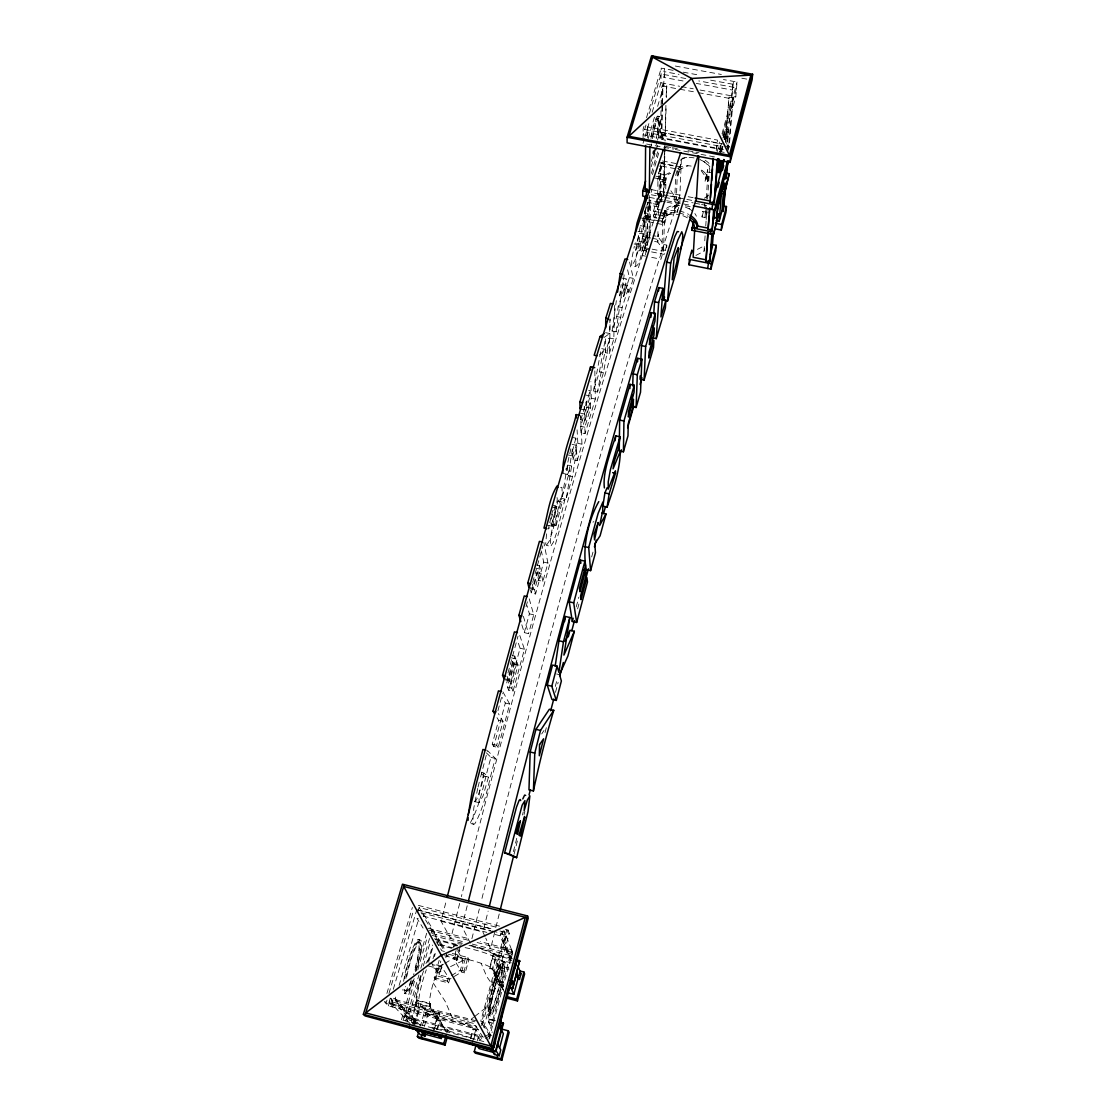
<?xml version="1.0" encoding="UTF-8"?>
<svg xmlns="http://www.w3.org/2000/svg" width="1116" height="1116" viewBox="0 0 1116 1116"><rect width="100%" height="100%" fill="white"/><g stroke="black" fill="none" stroke-linecap="round" stroke-linejoin="round"><path stroke-width="0.75" stroke-dasharray="5 3.75" d="M645.522 256.15L642.342 255.522L642.37 250.082L647.587 231.863L650.726 232.477M643.053 139.946L643.123 129.163L644.099 125.871M648.619 249.621L644.741 248.854L644.992 219.35L646.108 215.472L647.433 215.737M649.331 216.657L649.024 217.773L645.006 216.992L645.062 210.157M645.536 254.783L646.345 248.017L646.303 252.104M644.741 248.854L645.829 245.046L646.108 215.472M645.006 216.992L646.192 206.251M647.447 137.728L647.559 126.945L717.49 140.1L715.914 153.729M645.829 245.046L647.113 245.297L647.573 203.084M642.342 255.522L647.517 237.373L647.587 231.863M605.332 352.67L605.514 337.981L609.587 338.818L609.35 353.493L605.332 352.67L609.838 338.106L610.145 319.036M649.038 239.856L649.303 219.029L648.982 220.131L644.992 219.35M649.024 217.773L649.289 195.579M604.202 337.367L609.671 333.517L609.908 319.064M656.501 217.383L653.404 216.769L653.502 211.189L658.593 193.389L661.746 194.003L660.867 202.247L661.746 194.003M609.35 353.493L613.828 338.929L614.525 304.25M658.761 215.193L664.969 216.406L674.343 211.58L677.342 212.152L677.552 206.558L674.552 205.972L665.122 210.826L657.38 209.32L657.98 179.034L665.945 180.569L665.401 182.466L657.436 180.945L662.472 163.438M657.952 231.598L657.729 242.046L663.588 249.998L666.615 250.598L666.782 245.129L663.741 244.53L657.84 236.55L653.167 235.629M658.3 215.067L658.524 204.409A16.712 2.009 -79 0 1 662.527 181.308L664.369 176.063L670.66 173.315M658.593 193.389L658.468 199.039L653.404 216.769M724.856 144.257L659.877 132.009L659.765 137.366L727.855 150.228M652.204 112.27L660.909 82.821L661.216 68.146L673.115 70.322M654.604 241.433L657.729 242.046L658.566 234.025L657.84 236.55M647.113 245.297L650.042 235.016L650.447 205.246L658.468 206.809L659.026 204.87L659.068 202.484L649.373 200.601M662.611 139.598L663.211 132.637L661.788 137.533L660.435 137.282L661.091 106.829M661.132 105.141L661.495 88.234L662.486 84.858L666.712 85.625L666.405 97.483M660.937 168.781L659.626 168.53L658.97 198.997L660.016 195.3L660.7 164.763L664.648 165.517L663.853 196.053L663.56 197.1L664.648 165.517M660.435 137.282L661.383 133.99L662.039 105.183M662.067 103.495L662.486 84.858M659.668 166.089L660.993 166.34L660.24 199.248L657.38 209.32M661.788 137.533L662.513 105.406M662.555 103.718L662.904 88.485L661.495 88.234M652.176 249.175L661.9 251.1L662.653 221.638L664.536 214.942L666.88 215.388L664.215 224.846L642.551 220.605L647.726 202.68L659.026 204.87M664.383 153.018L663.406 191.924L649.01 235.044A1148.364 89.28 -76.3 0 0 470.324 861.12L461.368 896.622M664.425 151.33L664.564 146.252M664.773 149.391L664.397 164.15L664.969 153.227M664.815 147.758L664.941 142.834M665.903 105.378L665.122 135.859L666.182 105.964M666.126 96.911L666.712 85.625M665.01 151.581L665.136 146.67M679.658 205.679A16.475 9.514 15.4 0 0 664.606 212.556L663.588 249.998L661.007 259.219L648.619 256.764M665.401 182.466L666.015 178.142A16.712 2.009 -79 0 0 664.369 176.063M665.122 210.826L664.257 218.889L658.063 217.69M665.722 188.967L666.015 178.142L655.803 176.175M666.88 215.388L666.95 213.016L664.606 212.556M677.021 170.734L675.64 175.617L674.343 211.58L676.854 202.596M557.051 497.527C559.06 505.074 543.157 526.152 555.726 527.17L562.157 502.13L564.975 499.117L560.762 498.196L557.902 501.196L551.457 526.236M677.426 170.804L676.338 199.583L674.552 205.972M677.956 176.063L680.634 164.429L677.956 176.063L675.64 175.617M560.623 487.511L561.836 487.274C563.733 500.721 555.433 514.253 555.726 527.17M681.36 159.644L679.909 195.105L665.875 238.364A1149.633 82.054 -76.4 0 0 490.05 866.072L481.401 900.682M679.839 203.182L680.076 197.546L670.074 195.607M564.975 499.117L557.149 531.16L553.494 542.013L550.718 546.352L550.341 537.968L556.828 506.455L552.183 505.339M635.729 250.375L639.273 241.391L639.761 233.272L643.653 234.039L643.137 242.144L640.082 250.779L635.729 250.375L636.678 243.162L639.761 233.272M644.169 216.113L642.9 236.453L646.722 237.206C640.347 239.633 643.514 271.035 631.698 266.292L631.754 258.968L634.334 246.329M707.46 208.539L705.033 217.536L702.02 216.95L702.369 211.37L705.396 211.956L707.391 214.579M644.141 226.353L644.63 218.666C643.137 220.954 639.022 241.572 644.141 226.353L640.235 225.585M705.061 181.252L707.725 169.604L705.061 181.252L707.377 181.699L709.162 175.156L706.846 174.71M704.559 206.544L704.824 202.331M646.722 237.206L649.177 199.917M705.033 217.536L705.828 205.232M706.275 198.509L707.53 179.271L709.818 170.887A16.238 9.835 15.4 0 0 699.899 159.448M695.952 255.424L704.057 251.184L704.433 245.715L694.919 250.681M704.754 240.791L705.089 235.853M705.744 225.99L706.079 221.052M706.191 219.406L706.567 213.742A16.768 1.548 -78.6 0 1 706.86 210.771M707.586 198.787L709.162 175.156M646.011 124.964L643.081 134.827L719.89 149.321L720.308 143.713L643.123 129.163M725.358 140.365L728.999 97.12L733.268 97.915L729.208 146.782L728.915 147.884L727.548 147.619M725.386 142.639L728.999 97.12M726.962 149.837L730.924 101.054L732.347 101.319L728.33 150.088M732.724 84.216L731.538 98.78L733.491 81.384L732.724 84.216L707.544 79.599M727.953 148.888L728.288 144.899L727.855 146.517M724.172 139.612L735.821 96.632L737.062 82.04L723.433 79.543M567.346 465.47L567.528 474.426L571.643 465.958L567.416 465.037L565.84 469.431M622.058 278.107L626.076 278.902L627.29 285.431L623.663 296.577L619.673 295.768L621.193 284.524M623.663 296.577L626.076 278.902M628.085 289.197L622.128 307.598L620.733 317.376L616.06 331.829L612.084 331.02L616.771 316.567L618.152 306.788L624.151 288.402L628.085 289.197L628.88 292.197L624.96 291.402L624.151 288.402M612.084 331.02L616.353 300.609M616.06 331.829L624.235 274.397M576.553 450.055L572.536 476.602L566.454 497.513L562.255 496.592L568.365 475.695L572.341 449.162L576.553 450.055L577.181 460.699L573.024 459.806L572.341 449.162M562.255 496.592L567.416 465.037M566.454 497.513L571.643 465.958M546.561 533.853L545.71 543.966L546.449 545.403L550.718 546.352M609.587 338.818L603.449 372.646L597.492 391.995L593.433 391.144L599.418 371.809L605.514 337.981M593.433 391.144L601.273 348.541L605.374 349.392L597.492 391.995M567.849 462.205L571.141 447.516M560.762 498.196L552.922 530.226L549.253 541.065L546.449 545.403M549.044 525.873L548.347 529.04L551.206 526.041L556.507 506.287M522.511 815.043L523.209 811.988M640.207 226.855C639.817 229.226 635.59 246.245 639.189 243.804L635.255 243.023L634.586 243.958M477.718 788.426L473.826 807.817L472.752 822.59A25.236 3.78 -76 0 0 475.235 823.134C486.06 803.157 488.822 779.903 495.42 758.462L487.483 750.58L479.866 779.819M549.742 522.693L551.206 516.499M494.723 932.153L490.594 948.809L485.725 938.11M495.936 927.187L499.215 913.976M485.028 936.589L482.935 932L488.124 911.116M478.039 787.059L479.448 781.451M467.199 905.787L461.954 926.629L470.659 943.69M471.901 938.695L479.336 908.926M551.583 515.006L552.727 510.486M459.653 903.388L450.78 938.57L441.057 921.272L446.33 900.486M513.402 851.62L517.559 835.117M483.87 773.053L479.238 793.141L479.043 802.655L483.019 796.057L488.487 777.085L483.87 773.053L479.322 771.951M481.694 773.974L484.051 776.011L481.317 786.25L477.285 798.066L475.667 800.995L474.537 801.553L473.993 799.795M486.395 752.868L491.026 757.401C484.386 778.828 481.666 802.097 470.743 822.018A25.222 3.836 -75.9 0 1 468.929 823.092L473.449 824.208M555.294 686.452L556.996 679.965M502.953 691.934L509.691 704.057L498.182 747.511L493.788 746.465L505.325 703.024L502.256 697.612M498.182 747.511L496.662 745.293L503.023 721.327L498.322 713.584M497.945 710.739L502.549 693.496M493.788 746.465L492.24 744.219L498.601 720.266L496.997 717.686M576.219 606.909L578.827 597.213M488.334 1036.764L511.742 949.73L480.243 941.639M488.892 1039.331L512.481 951.613L511.742 949.73M489.715 1038.396L490.663 1034.825L482.517 1021.74L480.731 1021.266L502.73 940.314L504.502 940.774L511.351 957.835L509.677 957.402L502.73 940.314M511.351 957.835L512.732 952.673L505.966 935.361L500.679 934.008L500.191 935.808L507.264 953.106L507.724 951.39L500.679 934.008M704.057 251.184L704.74 248.645M513.025 691.25L511.77 688.098L518.033 665.038L517.029 662.276L512.621 661.244L513.653 664.006L507.375 687.065L508.673 690.218L513.025 691.25L524.422 649.233L518.926 632.898M483.786 1027.487L509.273 933.381L507.278 928.107L481.317 1023.679M720.601 152.836L722.387 146.224M504.39 991.901L497.68 979.834L500.303 970.125L495.504 959.579L492.77 969.609L489.547 968.046L493.411 953.901L512.439 958.811M705.396 211.956L707.125 205.539M502.242 968.13L498.573 981.703L505.241 993.7M495.337 1020.596L489.143 1018.964L488.334 1021.963L492.156 1028.338M503.804 986.265L498.908 984.996L499.326 981.271L492.379 968.786A20.158 2.832 15.6 0 0 471.175 960.304A20.158 2.832 15.6 0 0 453.682 958.77L455.942 950.776M706.567 213.742L707.084 211.803L706.4 216.127M489.143 1018.964L488.752 1022.661L493.69 1023.958M498.908 984.996L499.703 982.066L504.599 983.336M512.621 661.244L506.65 683.159L511.072 684.206L517.029 662.276M503.916 678.598L508.394 679.658L514.797 656.152L510.333 655.106M511.072 684.206L509.775 680.955L515.787 658.872L514.797 656.152M508.673 690.218L520.084 648.229L517.824 641.686M521.828 624.779L524.269 632.633L528.593 633.637L533.713 614.818L528.705 596.948M472.166 1042.944L475.793 1029.622A20.465 2.148 15.6 0 0 464.27 1024.614L454.086 1021.614A20.465 2.148 15.6 0 0 436.579 1019.257L429.772 1006.548A21.134 3.027 -75.1 0 1 433.273 983.043L436.482 973.319A21.134 3.027 -75.1 0 1 441.28 966.191L428.879 962.968M508.882 968.116L497.736 965.228L494.025 978.885L494.946 980.769L498.573 981.703L492.379 968.786L495.881 955.924A20.102 2.971 15.6 0 0 469.766 946.173M503.274 930.591L502.465 933.576L492.491 931.023M716.277 148.651L717.072 145.722M733.017 87.201L732.249 90.019L696.3 83.407M473.826 1039.177L476.239 1030.291L472.919 1028.854L470.255 1038.633M717.1 151.874L719.778 142.039M722.01 133.836L730.924 101.054M511.267 962.899L498.392 959.579L499.159 956.775A23.506 3.474 15.6 0 0 468.594 945.35M722.568 135.371L737.062 82.04M477.243 1040.712L478.094 1037.573L481.791 1038.55M481.498 1025.506L482.517 1021.74M504.502 940.774L505.966 935.361M732.347 101.319L733.268 97.915M482.307 1025.227L508.073 930.214L503.679 929.084L504.92 932.265L503.721 936.715L501.628 931.483M719.89 149.321L721.243 144.341M723.489 136.04L736.56 87.857L698.811 80.924M494.946 980.769L498.629 967.195L497.736 965.228M702.02 216.95L704.461 207.953M507.975 672.99L518.005 636.246M526.041 606.658L527.812 600.185M524.269 632.633L529.403 613.842L527.059 605.695M470.952 1038.424L473.379 1029.524M489.952 968.883L493.411 953.901M542.892 581.352L541.232 573.54L536.894 572.564L538.623 580.376L542.892 581.352L547.928 563.078L543.827 542.362M532.695 582.385L542.892 545.696M541.232 573.54L535.582 593.977L531.23 592.987L536.894 572.564M528.845 587.393L533.253 588.397L539.544 565.686L535.164 564.696M535.582 593.977L534.592 589.75L540.297 569.174L539.544 565.686M538.623 580.376L543.673 562.115L541.386 550.955M639.189 243.804L636.315 255.564L635.59 267.059M465.316 958.574L461.536 972.092L449.678 979.206L448.618 982.959L435.519 979.541L434.222 977.658L439.188 960.276M446.832 1032.663L447.711 1029.524L444.029 1028.547L437.458 1016.285L438.532 1012.449L425.266 1008.948L420.62 1025.199M467.827 957.5L468.915 959.509L465.149 973.026L464.033 971.101L467.827 957.5L452.022 953.413M666.782 245.129L664.187 254.392L650.656 251.714M677.552 206.558L680.076 197.546M677.342 212.152L679.421 204.674M437.5 1029.552L439.983 1020.708L436.579 1019.257L445.298 1030.124L448.953 1031.1L447.711 1029.524M456.988 960.346L459.806 950.372L457.002 949.646L454.184 959.62L456.988 960.346L453.682 958.77L461.536 972.092L465.149 973.026M451.45 975.537L460.392 970.153L463.098 960.499L457.769 950.999M661.9 251.1L663.741 244.53M454.184 944.248L453.403 947.038A23.52 3.446 15.6 0 1 455.077 946.605M432.91 1031.979L436.663 1018.699M448.618 982.959L447.404 981.103L448.465 977.323L439.118 974.882L432.143 964.503L441.824 967.028L440.987 969.93L431.32 967.419M659.458 220.619L662.179 221.149L665.22 210.157M434.236 1030.263L437.137 1019.954L439.983 1020.708M438.532 1012.449L439.83 1014.109L438.755 1017.932L445.298 1030.124M436.691 1029.747L439.439 1020.01M456.5 959.495L460.029 946.982M666.95 213.016L664.271 222.475L660.937 221.833M425.559 1014.444L438.755 1017.932L429.772 1006.548L430.623 1003.577L416.854 999.95L409.335 1025.953M440.987 969.93L441.28 966.191L449.678 979.206L436.593 975.803M659.068 202.484L658.524 204.409L648.243 202.415L647.587 204.66L649.833 205.093L645.843 221.247L651.005 203.321M424.471 1026.274L428.028 1013.788L420.593 1004.707L430.358 1007.274L430.623 1003.577M439.118 974.882L442.145 964.252M445.814 957.723L446.567 955.115M448.13 954.919L447.669 956.51L445.186 952.394M440.973 942.992L440.499 944.638L435.449 936.282L435.938 934.594L440.973 942.992L436.175 941.751M444.433 951.446L441.908 950.79L436.719 942.643L441.504 943.885L441.043 945.531L444.349 951.013M422.406 1025.492L426.647 1010.636L425.266 1008.948M435.519 979.541L440.806 961.043M427.693 962.397L432.701 945.043M411.372 1021.768L417.454 1000.689L416.854 999.95M428.809 961.364L433.147 946.326M414.106 1024.418L419.002 1007.413L416.268 1006.702L417.258 1003.242A21.106 3.181 -74.9 0 1 418.054 990.366A21.106 3.181 -74.9 0 1 423.927 970.055M412.474 1023.986L413.715 1019.703L407.856 1013.161L409.53 1013.607L422.49 1028.171M413.101 1024.669L414.329 1020.401L415.961 1020.833M433.008 958.742L435.226 951.027M660.993 166.34L658.663 174.403A19.53 2.441 -79 0 0 658.58 171.906M662.081 162.559L661.76 163.647L673.394 165.865M414.734 1025.102L421.443 1001.75M434.403 956.663L435.31 953.524M403.35 1019.578L415.375 978.216M417.789 969.943L427.4 936.854M651.242 166.716L657.394 145.526M404.69 1017.806L406.238 1012.505L393.446 998.276L391.8 1003.842L404.69 1017.806L409.739 1019.145L410.256 1017.373L397.673 1003.396L397.129 1005.251L409.739 1019.145M405.624 1020.847L418.946 974.91M420.858 968.297L429.493 938.514M430.957 933.464L432.171 929.279L433.371 931.274L432.659 933.743L464.13 942.002M651.381 173.426L658.008 150.59M407.005 1022.326L420.955 974.17M423.327 965.954L430.469 941.304M652.455 174.654L659.598 150.004M423.787 914.325L434.752 932.627L434.264 934.315L423.257 916.11L423.787 914.325L421.457 913.739M401.467 1019.745L412.613 981.48M415.515 971.492L426.661 933.227M651.312 161.443L657.017 141.83M657.491 140.184L659.877 132.009M577.181 460.699L581.98 444.21L580.487 415.515M406.238 1012.505L407.912 1012.951L395.217 998.736L396.682 993.742M399.137 985.414L418.737 918.775L416.993 918.328L423.09 928.08M648.103 138.816L654.785 116.092M657.645 106.355L662.904 88.485M663.56 86.239L664.731 68.787L663.908 71.591L679.016 74.367M575.842 438.156L572.717 450.027L572.41 455.872L576.274 445.284L575.842 438.156L571.587 437.249M573.024 459.806L577.851 443.317L577.084 429.813M386.987 1000.089L386.024 1003.368L476.909 1027.376L475.904 1025.841L384.434 1001.694L388.396 1005.893L478.443 1029.677M388.94 993.505L413.269 911.298M649.414 113.455L661.091 73.991L688.544 79.041M390.265 998.206L388.884 1002.865L392.776 1007.05L394.129 1002.461L390.265 998.206L477.188 1021.112M647.559 126.945L646.652 135.496L647.503 132.609L723.112 146.782M388.396 1005.893L390.837 997.606M393.292 989.32L416.784 909.721M644.476 138.454L643.025 143.364L673.534 149.139M644.964 136.808L649.317 122.09M390.433 1004.54L391.8 999.908L474.872 1021.81M417.747 911.898L419.058 907.475L498.713 927.815M664.592 74.633L663.769 77.422L684.317 81.203M386.889 993.435L412.376 907.434M646.541 117.626L661.216 68.146M585.021 433.664L584.826 427.191L590.504 408.191L590.378 402.723L586.221 401.844L586.374 407.326L580.669 426.298L580.892 432.771L585.021 433.664L595.33 399.04L594.772 367.666M580.697 416.519L580.808 419.853L584.979 420.732L584.784 414.092L590.211 395.985L590.099 390.628L585.886 389.749M580.892 432.771L591.257 398.175L590.894 381.658M584.979 420.732L590.378 402.723M580.808 419.853L586.221 401.844M580.083 408.958L584.31 409.851L590.099 390.628M642.802 236.62L639.621 251.142M628.88 292.197L633.344 278.386L629.033 259.721M624.96 291.402L629.452 277.605L626.857 266.71M619.673 295.768L623.314 284.636L622.365 279.739M643.653 234.039L634.948 260.502L631.698 266.292M644.63 212.291L647.74 202.917M592.973 522.149L593.879 521.632M541.706 733.951L543.98 730.506M599.529 354.986L605.374 349.392M464.27 1024.614L473.575 1017.36M474.9 1016.327L490.845 1003.884M685.266 207.074L689.13 208.818L691.892 206.892M704.349 198.23L708.493 195.356M484.47 1036.917L492.519 1031.993M485.474 1038.438L490.803 1035.174M440.527 965.996L443.47 964.224M444.949 963.331L453.807 958.03M665.108 174.933L670.772 172.045M677.844 168.446L680.662 167.009M436.482 973.319L444.294 969.581M450.529 966.596L466.153 959.118M678.528 169.883L687.958 165.768M675.347 66.053L721.368 74.465M741.833 78.204L746.939 79.138M683.187 72.177L699.955 75.246M660.909 82.821L679.658 86.281M681.36 86.588L693.245 88.778M700.039 90.033L735.821 96.632M662.151 85.974L678.165 88.931M679.853 89.238L696.691 92.349M698.379 92.67L732.961 99.045M657.84 116.176L659.235 116.441M726.502 129.024L727.911 129.289M650.991 138.468A19.837 2.581 -79.3 0 1 657.352 118.338L658.775 118.603A19.837 2.567 -79.3 0 1 657.589 138.886M726.028 131.2L727.437 131.465M661.383 133.99L665.443 134.757M725.121 146.001L729.208 146.782M661.272 139.347L665.303 140.1L664.983 141.202L662.304 140.686M719.304 151.469L724.396 152.432M666.126 146.545L670.814 147.438M672.376 147.731L678.64 148.916M688.042 150.702L694.319 151.888M695.896 152.181L699.035 152.78M675.222 149.46L718.062 157.579M662.527 160.983L677.342 163.801M660.756 162.308L664.704 163.062M659.235 162.824L680.537 166.884M707.572 172.045L710.878 172.673M661.704 166.089L679.797 169.548M705.214 178.825L707.53 179.271A16.28 9.779 15.4 0 0 700.081 169.102L708.381 180.708M658.803 173.608L665.652 174.919M654.227 177.89L665.471 180.039M651.367 189.594L664.829 192.189M666.517 192.524L681.667 195.439M688.181 196.709L696.454 198.299M668.177 195.802L651.214 192.524A19.53 2.441 -79 0 1 651.87 189.05M669.879 196.123L685.154 199.08M686.842 199.415L693.636 200.727M660.016 195.3L663.853 196.053M651.298 194.77L663.016 197.044M664.69 197.365L681.444 200.601M683.118 200.936L693.175 202.875M694.85 203.196L699.871 204.172M701.545 204.493L706.581 205.47M649.456 197.365L691.669 205.539M660.393 200.922L665.373 201.884M667.033 202.219L676.98 204.144M685.294 205.749L693.608 207.367M653.502 211.189L658.175 212.11M659.737 212.403L664.411 213.323M654.115 214.286L657.212 214.9M646.122 213.1L647.461 213.351M645.327 215.876L656.947 218.136M645.299 218.248L659.319 220.982M662.653 221.638L664.983 222.098M640.696 217.885L659.263 221.498M638.003 231.277L641.923 232.044M647.517 237.373L650.642 237.987M652.204 238.294L658.44 239.521M639.273 241.391L643.137 242.144M634.139 243.958L638.087 244.739M645.048 247.766L648.94 248.533M642.37 250.082L645.578 250.709M629.452 277.605L633.344 278.386M623.314 284.636L627.29 285.431M618.152 306.788L622.128 307.598M616.771 316.567L620.733 317.376M605.583 332.68L609.671 333.517M609.838 338.106L613.828 338.929M599.418 371.809L603.449 372.646M586.04 395.106L590.211 395.985M591.257 398.175L595.33 399.04M586.374 407.326L590.504 408.191M580.585 413.199L584.784 414.092M580.669 426.298L584.826 427.191M577.851 443.317L581.98 444.21M572.034 444.377L576.274 445.284M568.156 454.951L572.41 455.872M563.259 473.505L567.528 474.426M568.365 475.695L572.536 476.602M557.902 501.196L562.157 502.13M552.504 505.492L556.828 506.455M552.406 507.18L556.731 508.129M551.151 524.367L555.433 525.315M546.854 525.078L551.206 526.041M543.673 562.115L547.928 563.078M535.931 568.183L540.297 569.174M530.212 588.746L534.592 589.75M529.403 613.842L533.713 614.818M520.084 648.229L524.422 649.233M511.351 657.826L515.787 658.872M556.591 673.98L559.548 674.678M513.653 664.006L518.033 665.038M505.325 679.909L509.775 680.955M507.375 687.065L511.77 688.098M505.325 703.024L509.691 704.057M498.601 720.266L503.023 721.327M492.24 744.219L496.662 745.293M491.026 757.401L495.42 758.462M484.051 776.011L488.487 777.085M474.537 801.553L479.043 802.655M499.522 926.127L417.719 905.243L421.067 910.823M418.221 910.098L493.188 929.265M499.898 930.981L509.273 933.381M416.394 909.693L491.598 928.93M421.067 912.748L490.831 930.605M454.965 921.969L493.063 931.721M423.257 916.11L486.813 932.376M495.169 934.524L505.478 937.161M441.057 921.272L482.935 932M428.112 928.247L470.296 939.086M429.325 930.228L468.72 940.356M477.132 942.518L512.481 951.613M431.46 931.776L434.752 932.627M507.724 951.39L512.732 952.673M472.319 944.108L513.458 954.543M432.171 935.431L462.456 943.229M470.896 945.405L511.337 955.826M434.529 938.737L460.476 945.419M435.073 939.63L457.574 945.433M493.802 954.766L511.198 959.258M495.881 955.924L499.159 956.775M510.193 960.095L511.853 960.513M453.249 947.93L437.305 943.815L438.462 939.742L437.849 944.708L452.217 948.419M403.629 981.313A27.928 4.464 -74.9 0 1 411.106 952.478A27.928 4.464 -74.9 0 1 418.932 939.477L421.109 940.537A27.942 4.436 -74.9 0 1 416.742 970.362M502.758 961.113L503.065 961.685A28.123 3.125 -75.7 0 1 497.652 992.947A28.123 3.125 -75.7 0 1 488.445 1015.337L488.18 1014.597A28.123 3.125 -75.7 0 1 493.663 983.587A28.123 3.125 -75.7 0 1 502.758 961.113L504.781 962.132A28.123 3.097 -75.7 0 1 499.354 993.393A28.123 3.097 -75.7 0 1 490.189 1015.797L489.924 1015.058A28.123 3.097 -75.7 0 1 495.42 984.033A28.123 3.097 -75.7 0 1 504.488 961.56M492.686 958.853L509.998 963.331M418.026 942.057L419.728 942.504M501.949 963.736A25.319 2.804 -75.7 0 1 494.834 1001.289A25.319 2.804 -75.7 0 1 490.217 999.755A25.319 2.804 -75.7 0 1 501.949 963.736L503.679 964.182A25.319 2.79 -75.7 0 1 496.55 1001.736A25.319 2.79 -75.7 0 1 491.975 1000.215A25.319 2.79 -75.7 0 1 503.679 964.182M448.604 954.25L468.915 959.509M498.629 967.195L508.994 969.874M444.587 955.715L463.098 960.499M500.303 970.125L508.087 972.148M489.547 968.046L492.379 968.786M460.392 970.153L464.033 971.101M494.025 978.885L497.68 979.834M498.74 981.117L505.604 982.903M428.293 965.954L440.457 969.107M498.531 984.214L504.683 985.805M434.222 977.658L447.404 981.103M404.703 990.52L406.419 990.966M489.282 1012.728L491.026 1013.188M404.341 993.324L406.057 993.784M488.836 1015.532L490.58 1015.992M417.454 1000.689L431.195 1004.302M489.561 1019.661L494.486 1020.959M417.258 1003.242L429.772 1006.548M493.091 1023.219L488.334 1021.963A21.232 2.33 -75.6 0 1 492.198 998.555A21.232 2.33 -75.6 0 1 499.326 981.271L503.721 990.492M393.446 998.276L395.217 998.736M426.647 1010.636L439.83 1014.109M392.358 1001.987L474.44 1023.637M391.8 1003.842L397.129 1005.251M428.028 1013.788L437.458 1016.285M472.919 1028.854L475.793 1029.622L482.81 1040.07L479.127 1039.094L478.094 1037.573M490.663 1034.825L488.961 1034.379L480.731 1021.266M490.091 1034.895L491.779 1035.341M405.206 1016.034L482.949 1036.611M406.587 1017.541L482.154 1037.545M413.715 1019.703L415.347 1020.136M402.848 1020.108L485.167 1041.926M409.628 1023.135L406.085 1019.299L411.093 1020.638L411.609 1018.88L416.212 1024M414.329 1020.401L417.621 1024.07M662.527 181.308L666.684 186.037M670.856 190.752L679.267 203.07M705.717 173.887L709.65 178.992M418.932 939.477L419.407 940.091A27.928 4.464 -74.9 0 1 413.604 974.742M495.211 988.623L486.743 976.584L481.163 963.303M475.597 1025.967L484.121 1038.829M433.273 983.043L445.172 1001.359L454.086 1021.614M441.504 943.885L444.81 949.395M510.612 961.308L508.017 954.961L508.478 953.259L511.714 961.239M507.069 676.324L508.394 679.658M523.376 616.367L528.593 633.637M530.546 590.169L531.23 592.987M532.234 584.059L533.253 588.397M584.212 406.447L584.31 409.851M514.016 854.326A1150.889 74.8 -76.5 0 1 518.187 837.697M524.032 814.582A1150.889 74.8 -76.5 0 1 524.869 811.29M545.054 732.528A1150.889 74.8 -76.5 0 1 547.203 724.228M555.517 692.325A1150.889 74.8 -76.5 0 1 558.139 682.336M577.614 608.89A1150.889 74.8 -76.5 0 1 578.953 603.895M591.661 556.926A1150.889 74.8 -76.5 0 1 593.042 551.862M649.833 205.093A19.53 2.441 -79 0 1 650.516 197.295M652.455 136.808A22.041 2.86 -79.3 0 1 657.436 118.645A22.041 2.86 -79.3 0 1 660.072 120.179L660.044 122.035A22.041 2.86 -79.3 0 1 658.049 137.993M655.51 149.349A22.041 2.86 -79.3 0 1 652.874 157.384M652.4 138.733A19.837 2.567 -79.3 0 1 658.747 118.603M654.799 150.688A19.837 2.567 -79.3 0 1 653.097 155.459M651.228 146.363A19.837 2.567 -79.3 0 1 651.549 143.908M651.047 136.543A22.027 2.874 -79.3 0 1 656.027 118.38A22.027 2.874 -79.3 0 1 658.677 119.914L658.663 121.784A22.027 2.874 -79.3 0 1 656.668 137.728M653.46 151.525A22.027 2.874 -79.3 0 1 652.776 153.701M657.352 118.338A19.837 2.581 -79.3 0 1 656.208 138.635M653.418 150.423A19.837 2.581 -79.3 0 1 652.832 152.278M678.054 168.6A16.28 9.779 15.4 0 1 692.129 166.214M689.13 208.818A16.475 9.514 15.4 0 1 692.408 211.022M694.863 213.547A16.475 9.514 15.4 0 1 696.356 216.211M724.396 138.44A22.153 1.981 -78.8 0 1 728.246 132.957L728.106 134.799A22.153 1.981 -78.8 0 1 726.725 144.843M721.773 149.893A22.153 1.981 -78.8 0 1 722.401 146.852M723.531 137.129A19.935 1.8 -78.8 0 1 725.609 141.453M720.183 151.539A19.935 1.8 -78.8 0 1 721.257 146.294M724.396 139.402A19.949 1.786 -78.8 0 1 727.632 131.646A19.949 1.786 -78.8 0 1 726.642 144.076M721.592 151.804A19.949 1.786 -78.8 0 1 722.68 146.559M722.973 138.161A22.153 2.009 -78.8 0 1 726.851 132.692L726.711 134.548A22.153 2.009 -78.8 0 1 725.791 141.774M719.75 152.697A22.153 2.009 -78.8 0 1 721.633 143.615M680.411 160.23A16.238 9.835 15.4 0 1 686.41 157.635M647.587 204.66A19.516 2.469 -79.1 0 1 647.685 202.442M662.639 213.561A19.307 11.076 15.4 0 1 677.607 210.743M679.253 211.022A19.307 11.076 15.4 0 1 688.712 214.411M662.109 215.444A19.321 11.062 15.4 0 1 688.181 216.309M662.179 221.149A16.517 9.458 15.4 0 1 678.668 214.593M682.852 215.737A16.517 9.458 15.4 0 1 690.023 219.685M681.876 158.402A19 11.495 15.4 0 1 687.596 157.412M689.172 157.398A19 11.495 15.4 0 1 694.04 157.914M700.416 159.853A19 11.495 15.4 0 1 709.915 166.912M705.186 160.258A19 11.509 15.4 0 1 710.418 165.07M419.002 1007.413A24.691 3.683 -75 0 1 426.326 969.79M414.148 978.62A27.942 4.436 -74.9 0 1 405.471 993.533L405.038 992.766A27.942 4.436 -74.9 0 1 404.731 987.451M405.917 978.439A27.942 4.436 -74.9 0 1 413.436 951.32A27.942 4.436 -74.9 0 1 420.634 939.909M406.838 976.277A25.138 3.99 -74.9 0 1 419.072 942.602A25.138 3.99 -74.9 0 1 415.961 971.478M413.018 980.322A25.138 3.99 -74.9 0 1 405.54 986.446M411.288 981.41A27.928 4.464 -74.9 0 1 403.755 993.087L403.322 992.305A27.928 4.464 -74.9 0 1 402.946 989.236M404.592 978.76A25.138 4.018 -74.9 0 1 417.035 942.392A25.138 4.018 -74.9 0 1 414.273 971.046M411.316 979.876A25.138 4.018 -74.9 0 1 403.839 987.73M416.268 1006.702A24.691 3.725 -74.9 0 1 422.127 973.166M425.921 963.582A24.691 3.725 -74.9 0 1 429.855 959.593M465.079 947.637A23.52 3.446 15.6 0 1 498.392 959.579M457.434 945.21A20.102 2.971 15.6 0 0 457.295 945.977L454.045 945.14A23.506 3.474 15.6 0 1 461.759 944.136M432.045 1027.934A23.98 2.372 15.6 0 1 470.868 1038.033"/><path stroke-width="1.5" d="M645.592 181.071L642.732 190.878L642.704 196.053L646.08 196.709L646.555 195.049M645.146 199.904L645.174 196.486M649.903 146.252L649.359 190.404L645.243 189.608L645.606 145.443M646.08 196.709L646.931 188.744M605.653 327.867L605.765 318.227L610.41 303.413L613.158 303.971M633.428 399.43L628.392 416.965L628.503 411.581L634.069 392.274L634.251 385.257L630.01 384.364L619.645 420.076L619.254 450.892L623.412 451.785L627.987 435.798L628.238 423.717L633.246 406.266L633.428 399.43L630.638 398.844M623.412 451.785L623.942 420.983L634.251 385.257M629.912 388.577L630.01 384.364M530.17 752.017L528.97 789.863L533.42 790.951C539.195 763.665 545.766 736.951 553.759 710.32L549.351 709.274L535.945 729.334L530.17 752.017L534.773 753.119L533.42 790.951M632.242 399.737L632.409 394.562M632.688 385.941L633.093 373.874L637.668 358.292L641.881 359.171L640.528 392.204L636.106 407.493L632.005 406.629M637.543 361.779L637.668 358.292M636.106 407.493L637.32 374.753L641.881 359.171M640.179 375.869L640.04 379.231L644.099 380.082L653.516 347.648L653.906 340.408L648.787 357.999L649.08 352.014L653.948 335.33L654.339 327.923L649.442 344.677L649.735 338.832L654.939 321.059L655.343 313.47L651.2 312.633L641.463 345.625L640.821 360.747M644.099 380.082L645.648 346.49L655.343 313.47M650.977 317.195L651.2 312.633M711.436 244.418L716.193 245.339L715.761 250.807L710.92 269.123L689.046 264.785L689.339 259.372L691.864 250.082L691.711 252.802M713.515 234.486L718.523 214.021L713.515 234.486L691.683 230.217L693.538 221.526M694.696 229.645L693.134 257.28L706.191 259.861L705.898 260.963L709.832 261.73L712.636 233.718M698.839 156.142L696.454 198.299L682.783 241.684A1150.889 74.8 -76.5 0 0 680.355 249.552M645.132 200.852L645.355 197.462L647.977 197.978M652.79 329.22L653.013 325.788M653.767 313.791L654.534 301.78L658.831 287.565L662.932 288.388L660.951 316.93L665.931 300.26L661.941 299.465M658.607 290.927L658.831 287.565M652.246 337.799L656.25 338.622L658.649 302.617L662.932 288.388M705.898 260.963L707.809 233.384M714.449 209.166L712.148 230.105L708.088 229.31L709.497 208.957M718.048 158.904L714.128 202.917L709.971 202.108L713.012 158.221M706.191 259.861L708.102 232.268M708.088 229.31L709.218 216.309M709.455 212.905L709.804 207.813M710.515 197.588L711.464 184.084M711.687 180.694L712.51 168.879M712.747 165.489L713.222 158.737M665.931 300.26L665.373 307.988L656.25 338.622M707.697 268.496L708.813 260.377L710.111 260.642M710.181 233.844L710.794 229.84M711.924 209.459L712.747 202.652M709.832 261.73L711.841 234.179M712.148 230.105L713.64 209.752M714.128 202.917L717.351 159.044M713.277 234.123L712.287 247.264L710.32 254.671M710.92 269.123L711.324 263.739L716.193 245.339M693.357 205.86L715.342 210.129L715.719 204.995L727.227 162.043M667.535 301.041L670.688 263.013L677.789 240.177L681.778 231.779L682.755 234.737A21.734 2.288 -78.6 0 1 681.695 245.283L675.919 272.82L667.535 301.041L663.601 300.246L666.643 262.204L674.761 236.634L677.217 231.556L678.598 231.696M716.053 220.731L719.178 221.345L721.438 192.929M719.178 221.345L721.871 211.189L723.377 192.677M723.224 183.359L725.191 170.343M714.993 228.794L721.257 230.022L721.703 224.483L726.46 206.516L723.28 205.902M721.048 193.166L724.34 193.807L729.25 173.705L725.972 173.078M721.871 211.189L723.168 211.44L725.247 186.205M724.535 178.476L725.86 178.727L727.339 160.83M726.251 182.424L723.168 211.44M725.86 178.727L727.967 161.876M726.46 206.516L725.986 212.124L721.257 230.022M729.25 173.705L724.34 193.807M730.073 162.378L730.548 156.798L752.63 74.228L651.549 55.8L627.08 137.226L627.122 142.848L730.073 162.378L752.058 80.073L752.63 74.228M602.863 506.134L607.104 507.069L609.155 493.844L615.474 473.254L615.474 470.826L608.206 489.129L608.234 481.791L610.382 469.766L620.077 436.802L615.767 435.882C610.633 452.147 602.473 472.054 604.384 487.915M468.26 814.61L472.18 791.411L482.921 749.478L485.962 750.217M634.139 237.736L637.083 222.893L645.355 197.462M617.553 292.155L620.161 273.573L625.002 258.926L627.694 259.456M555.168 666.238L558.949 640.751L565.338 616.464L569.844 617.497L563.915 655.092L574.349 631.293L569.997 630.303L565.087 641.393M569.844 617.497L563.468 641.798L558.893 672.376L557.079 666.112L552.546 665.052L547.245 685.14L551.904 699.397L556.298 700.43L561.376 680.997L559.548 674.678L567.904 655.971L574.349 631.293M615.042 440.722L615.767 435.882M603.114 504.488L604.9 492.923L607.034 487.818M620.077 436.802L618.097 449.706L614.219 461.327L613.075 468.79L620.356 451.157C619.938 470.366 613.381 489.059 607.104 507.069M564.543 621.598L565.338 616.464M500.024 910.67L509.831 871.024A1150.889 74.8 -76.5 0 1 513.597 855.986M489.394 906.039L503.246 850.322A1189.112 80.045 -76.5 0 1 684.819 196.96L698.044 155.849M468.469 900.738L482.447 845.133A1187.745 87.787 -76.4 0 1 667.173 193.542L680.76 152.571M516.638 857.674L528.021 811.555L529.877 795.875L527.324 800.06L524.143 810.648L524.925 800.646L522.121 805.222L509.259 853.977L516.638 857.674L504.613 852.805L516.485 807.147L519.177 800.284L520.349 799.53L520.698 800.563M447.195 897.125L461.703 839.971A1186.392 95.516 -76.3 0 1 649.568 190.152L663.518 149.307M534.773 753.119L540.521 730.436L553.759 710.32M568.281 636.873L569.565 631.949M556.298 700.43L551.806 686.214L557.079 666.112M497.652 1055.304L496.997 1057.773L497.917 1059.168M499.619 1047.882L503.386 1033.681L501 1029.468M507.543 992.71L513.834 994.356L517.922 978.997L516.122 974.603M491.054 1049.319L494.472 1054.467L499.229 1055.736L500.791 1049.877L497.527 1044.632M517.922 978.997L519.484 979.402L520.977 973.766L518.061 966.317M508.324 1030.835L509.161 1032.398L501.809 1060.2L500.917 1058.819L508.324 1030.835L501.614 1029.064M505.883 997.913L517.475 1000.94L516.694 999.183L523.892 971.994L520.042 971.004L519.414 973.361L520.977 973.766M517.475 1000.94L524.618 973.919L523.892 971.994M494.597 713.808L492.993 711.213L498.434 690.86L501.447 691.571M585.621 570.611L579.957 591.689L579.483 588.188L585.495 565.784L584.937 561.139L580.487 560.134L569.216 601.817L572.313 621.472L576.651 622.463L587.476 582.008L586.932 577.614L581.031 599.627L580.557 596.07L586.165 575.131L585.621 570.611L582.692 569.955M712.733 222.586L714.073 217.578A19.628 1.716 -78.6 0 1 715.593 206.586M527.561 915.957L528.231 918.133L493.035 1049.891L492.114 1048.496L527.561 915.957L402.485 884.207L363.37 1014.318L365.085 1015.923L496.034 1051.23L503.455 1023.316L499.996 1021.824M495.504 1041.354L493.886 1047.422L492.24 1046.989M515.006 968.325L516.568 962.494M510.054 980.392L512.788 981.117L511.881 984.535A21.246 2.176 -75.8 0 0 508.394 990.576M716.346 218.025L716.946 215.765A16.782 1.451 -78.6 0 1 721.257 192.663A16.782 1.451 -78.6 0 1 724.005 189.274L724.605 187.042A19.628 1.688 -78.6 0 0 721.382 190.989A19.628 1.688 -78.6 0 0 716.346 218.025L714.073 217.578M494.472 1054.467L494.918 1052.793M495.63 1050.616L503.093 1022.633M510.04 987.897L512.704 988.581L519.596 960.653L515.606 959.62M512.704 988.581L519.596 960.653M572.313 621.472L573.178 618.236M714.993 194.282L724.298 159.714M717.909 187.223L719.248 182.243M722.359 170.622L723.698 165.656M715.342 210.129L728.553 160.732M576.651 622.463L573.708 602.835L584.937 561.139M709.971 202.108L710.278 200.978L695.129 198.048M598.79 501.6C588.578 519.526 581.813 547.621 586.318 569.662L590.601 570.625L595.47 552.741L594.828 543.869L600.087 535.806L606.016 514.002L601.789 513.067M690.023 219.685A16.517 9.458 15.4 0 1 694.403 227.455L697.151 227.985L697.653 226.088A19.307 11.076 15.4 0 0 690.079 215.221M501.809 1060.2L475.318 1053.155L474.258 1051.718L475.96 1045.427M689.046 264.785L690.302 260.154M503.916 678.598L502.549 675.264L514.434 631.865L517.419 632.563M590.601 570.625L588.704 547.538L598.134 513.36L602.821 502.144L602.71 510.863L599.627 525.524L606.016 514.002M691.683 230.217L692.436 227.455M692.896 225.781L693.817 222.419M520.851 621.626L518.912 615.335L524.241 595.93L527.212 596.6M528.845 587.393L527.784 583.054L539.419 541.372L542.362 542.027M447.209 1037.322L445.047 1045.092L443.777 1043.613L445.968 1035.787M422.294 1030.765L425.545 1034.365L441.239 1038.536L442.173 1035.202M422.406 1033.528L421.234 1037.615L422.643 1039.136M415.933 1029.97L420.355 1034.769L425.07 1036.011L425.545 1034.365M445.047 1045.092L418.793 1038.103L417.356 1036.583L418.751 1031.7M645.243 189.608L645.564 188.478M579.065 415.208L576.219 414.608C571.964 433.817 562.157 452.817 562.855 472.919M365.169 1014.793L404.243 884.653M628.531 137.491L652.972 56.065M581.059 405.75L580.083 408.958L579.86 402.151L590.559 366.787L594.772 367.666M663.601 300.246L664.592 297.023M604.202 333.642L600.031 336.516L594.172 355.223L596.976 355.809M522.79 798.944L524.632 795.08L525.664 795.415M752.323 75.372L652.637 57.181L691.655 78.469L750.887 75.107L729.39 155.319L691.655 78.469L628.88 136.319L730.868 155.598M627.08 137.226L730.548 156.798M725.553 174.668L726.879 174.919M721.062 188.702L724.005 189.274M721.299 190.766L724.549 191.394M713.054 201.508L714.435 201.773M642.732 190.878L649.526 192.189M695.324 201.047L715.719 204.995M715.412 223.256L721.703 224.483M697.653 226.088L708.395 228.194M711.087 228.71L712.44 228.975M691.808 227.859L713.682 232.142M689.339 259.372L711.324 263.739M666.643 262.204L670.688 263.013M620.161 273.573L622.868 274.118M654.534 301.78L658.649 302.617M605.765 318.227L608.527 318.785M600.031 336.516L602.821 337.088M641.463 345.625L645.648 346.49M633.093 373.874L637.32 374.753M579.86 402.151L582.692 402.75M619.645 420.076L623.942 420.983M612.656 472.64L615.474 473.254M604.9 492.923L609.155 493.844M546.882 528.719L543.952 528.077C547.844 514.099 549.212 498.406 556.996 486.018L557.861 487.483M584.268 546.547L588.704 547.538M527.784 583.054L530.756 583.724M569.216 601.817L573.708 602.835M518.912 615.335L521.883 616.032M558.949 640.751L563.468 641.798M547.245 685.14L551.806 686.214M502.549 675.264L505.562 675.975M492.993 711.213L496.02 711.938M535.945 729.334L540.521 730.436M504.613 852.805L509.259 853.977M527.073 917.77L403.713 886.425L490.803 1046.069L525.287 917.324L440.75 955.631L365.741 1012.896L492.644 1046.557M517.266 960.82L519.917 961.504M514.504 963.736L516.122 964.154M518.982 974.966L520.544 975.37M509.287 987.004L512.37 987.813M506.706 996.574L516.694 999.183M500.763 1022.619L503.455 1023.316M363.37 1014.318L492.114 1048.496M496.034 1051.23L468.915 1043.53M493.328 1052.374L479.085 1048.58L476.253 1044.618M417.356 1036.583L443.777 1043.613M474.258 1051.718L500.917 1058.819M408.861 1027.585L435.882 1035.257L435.324 1034.602M419.658 1030.054L425.07 1036.011M437.235 1033.807L441.239 1038.536M495.936 1050.602L499.229 1055.736M510.723 987.395L513.834 994.356M516.527 972.078L519.484 979.402M580.487 560.134L580.878 563.245M576.219 414.608L576.4 417.984M468.064 817.777L468.162 820.232M590.559 366.787L590.629 370.094M529.026 794.913A1150.889 74.8 -76.5 0 1 530.337 789.793M550.69 710.78A1150.889 74.8 -76.5 0 1 553.759 699.021M559.883 675.71A1150.889 74.8 -76.5 0 1 563.357 662.513M571.783 630.721A1150.889 74.8 -76.5 0 1 574.489 620.608M586.109 577.363A1150.889 74.8 -76.5 0 1 588.425 568.811M594.423 546.812A1150.889 74.8 -76.5 0 1 596.251 540.116M603.547 513.611A1150.889 74.8 -76.5 0 1 605.444 506.734M620.384 453.249A1150.889 74.8 -76.5 0 1 621.361 449.804M627.624 427.721A1150.889 74.8 -76.5 0 1 633.79 406.14M640.04 384.49A1150.889 74.8 -76.5 0 1 641.993 377.724M721.675 161.192A19.935 1.8 -78.8 0 1 719.164 169.158M718.258 163.578A19.935 1.8 -78.8 0 1 718.857 159.183M723.754 159.504A22.153 1.981 -78.8 0 1 718.927 168.516L719.095 166.535A22.153 1.981 -78.8 0 1 719.708 161.694M723.056 161.443A19.949 1.786 -78.8 0 1 719.932 161.75M721.076 164.373A22.153 2.009 -78.8 0 1 720.448 166.577M718.02 172.45A22.153 2.009 -78.8 0 1 717.504 168.237L717.686 166.256A22.153 2.009 -78.8 0 1 718.704 158.653M689.562 217.118A19.321 11.062 15.4 0 1 697.151 227.985M501.154 1016.718A24.859 2.553 -75.8 0 0 500.08 1028.799L501 1025.297A21.246 2.176 -75.8 0 1 502.423 1012.505M508.171 989.725A24.859 2.553 -75.8 0 1 512.788 981.117M502.688 1011.236A21.246 2.176 -75.8 0 1 503.288 1008.571M539.544 744.539L539.321 755.741L543.604 738.792L539.544 744.539M678.584 248.673L676.994 261.479L672.237 279.809L674.078 258.187L678.207 247.599L678.584 248.673M598.232 522.595L594.535 539.879L594.103 533.936L598.232 522.595M520.391 820.971L517.559 834.322L516.136 833.429L519.01 822.729L520.391 820.971M524.673 817.568L520.461 836.149L518.968 835.214L524.576 816.438L524.673 817.568"/></g></svg>
